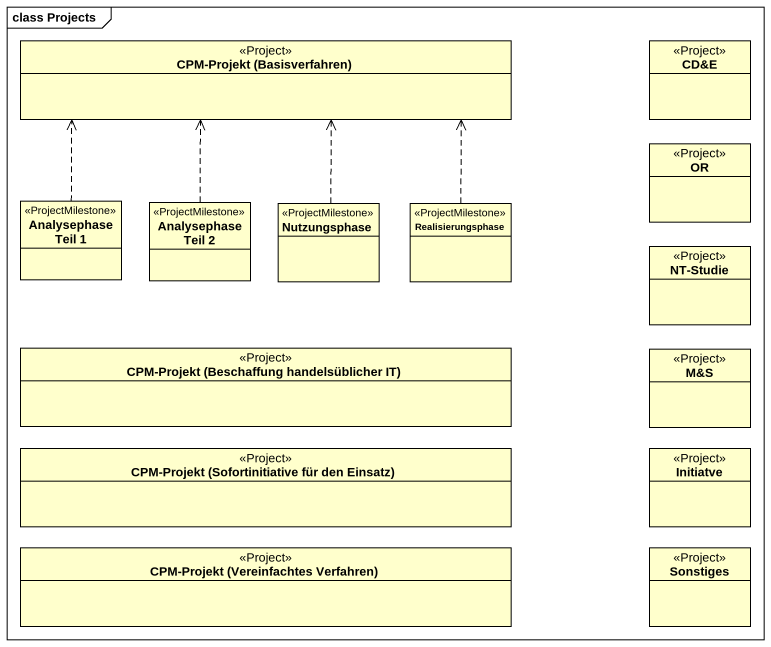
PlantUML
@startuml
mainframe class Projects
hide circle
hide empty members
class "CPM-Projekt (Basisverfahren)" as CPM_Projekt_Basisverfahren <<Project>>
class "CD&E" as CD_E <<Project>>
class OR <<Project>>
class "Analysephase Teil 1" as Analysephase_Teil_1 <<ProjectMilestone>>
class "Analysephase Teil 2" as Analysephase_Teil_2 <<ProjectMilestone>>
class Nutzungsphase <<ProjectMilestone>>
class Realisierungsphase <<ProjectMilestone>>
class "NT-Studie" as NT_Studie <<Project>>
class "CPM-Projekt (Beschaffung handelsüblicher IT)" as CPM_Projekt_Beschaffung <<Project>>
class "M&S" as M_S <<Project>>
class "CPM-Projekt (Sofortinitiative für den Einsatz)" as CPM_Projekt <<Project>>
class Initiatve <<Project>>
class "CPM-Projekt (Vereinfachtes Verfahren)" as CPM_Projekt_Vereinfachtes <<Project>>
class Sonstiges <<Project>>
Analysephase_Teil_1 .up.> CPM_Projekt_Basisverfahren
Analysephase_Teil_2 .up.> CPM_Projekt_Basisverfahren
Nutzungsphase .up.> CPM_Projekt_Basisverfahren
Realisierungsphase .up.> CPM_Projekt_Basisverfahren
@enduml
